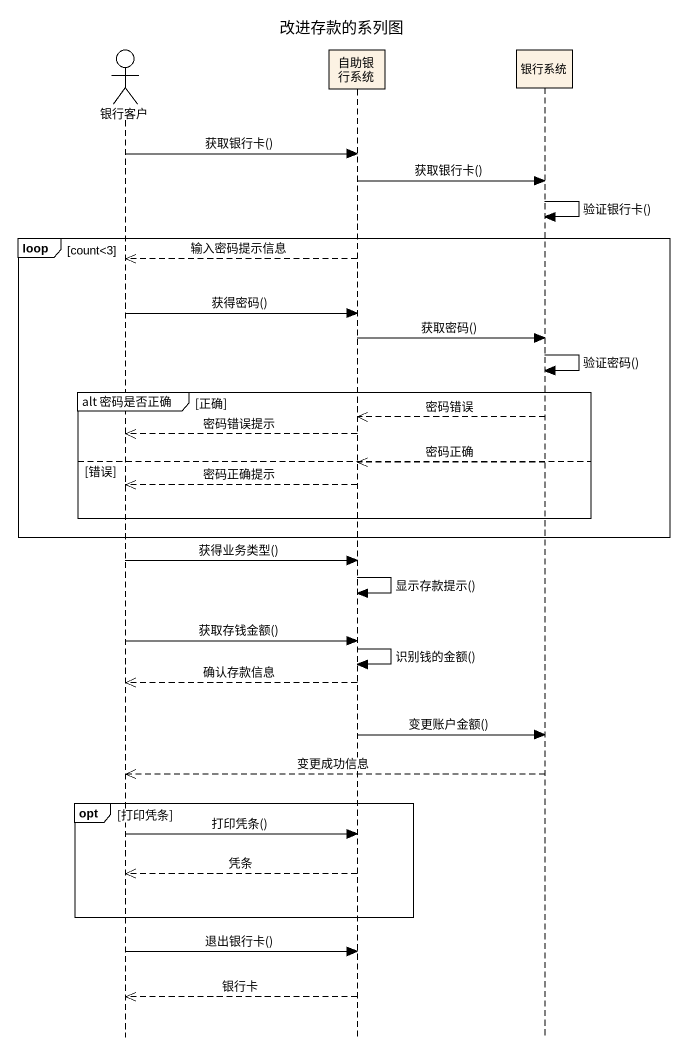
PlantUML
@startuml
title 改进存款的系列图
hide footbox
actor 银行客户
participant 自助银行系统
participant 银行系统

银行客户 -> 自助银行系统 : 获取银行卡()
自助银行系统 -> 银行系统 : 获取银行卡()
银行系统 -> 银行系统 : 验证银行卡()
loop count<3
  自助银行系统 -->> 银行客户 : 输入密码提示信息
  银行客户 -> 自助银行系统 : 获得密码()
  自助银行系统 -> 银行系统 : 获取密码()
  银行系统 -> 银行系统 : 验证密码()
  group alt 密码是否正确 [正确]
    银行系统 -->> 自助银行系统 : 密码错误
    自助银行系统 -->> 银行客户 : 密码错误提示
  else 错误
    银行系统 -->> 自助银行系统 : 密码正确
    自助银行系统 -->> 银行客户 : 密码正确提示
  end
end
银行客户 -> 自助银行系统 : 获得业务类型()
自助银行系统 -> 自助银行系统 : 显示存款提示()
银行客户 -> 自助银行系统 : 获取存钱金额()
自助银行系统 -> 自助银行系统 : 识别钱的金额()
自助银行系统 -->> 银行客户 : 确认存款信息
自助银行系统 -> 银行系统 : 变更账户金额()
银行系统 -->> 银行客户 : 变更成功信息
opt 打印凭条
  银行客户 -> 自助银行系统 : 打印凭条()
  自助银行系统 -->> 银行客户 : 凭条
end
银行客户 -> 自助银行系统 : 退出银行卡()
自助银行系统 -->> 银行客户 : 银行卡
@enduml
